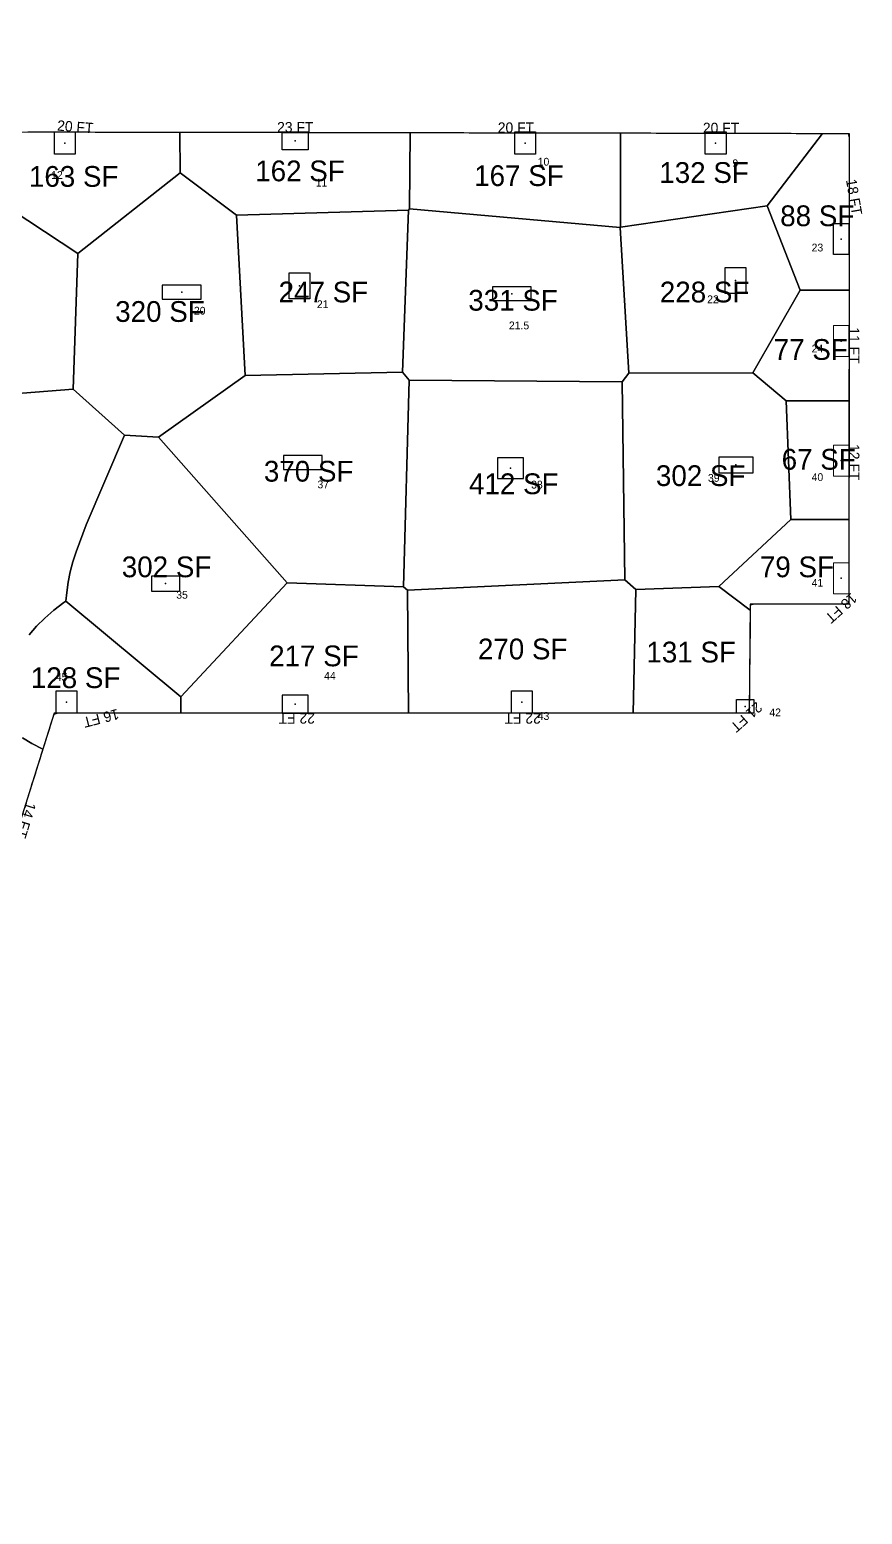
# Model space of a CAD drawing. Header units: metres. Extents: x 29 to 12657, y -13 to 49076.
# Drawn here: x 11688 to 12650, y 15000 to 16716 of the extents above; entities that cross this region are included whole.
import ezdxf
from ezdxf.enums import TextEntityAlignment as Align

# ---------------------------------------------------------------- set-up
doc = ezdxf.new("R2010")
doc.units = ezdxf.units.M
doc.layers.add('COL-IDEN', color=171, linetype='Continuous', lineweight=30)
doc.layers.add('COLS', color=52, linetype='Continuous', lineweight=20)
for name, color, linetype in [('FLOOR_5_AREA_LABELS', 3, 'Continuous'), ('FLOOR_5_BOUNDARY', 5, 'Continuous'), ('FLOOR_5_COLUMNS', 7, 'Continuous'), ('FLOOR_5_FASCADE_COLUMNS', 30, 'Continuous'), ('FLOOR_5_FASCADE_WALLS', 4, 'Continuous'), ('FLOOR_5_LARGE_TRIBUTARY', 6, 'Continuous'), ('FLOOR_5_TRIBUTARY_COL_0', 2, 'Continuous'), ('FLOOR_5_TRIBUTARY_COL_1', 2, 'Continuous'), ('FLOOR_5_TRIBUTARY_COL_2', 2, 'Continuous'), ('FLOOR_5_TRIBUTARY_COL_22', 2, 'Continuous'), ('FLOOR_5_TRIBUTARY_COL_25', 2, 'Continuous'), ('FLOOR_5_TRIBUTARY_COL_26', 2, 'Continuous'), ('FLOOR_5_TRIBUTARY_COL_27', 2, 'Continuous'), ('FLOOR_5_TRIBUTARY_COL_28', 2, 'Continuous'), ('FLOOR_5_TRIBUTARY_COL_29', 2, 'Continuous'), ('FLOOR_5_TRIBUTARY_COL_30', 2, 'Continuous'), ('FLOOR_5_TRIBUTARY_COL_31', 2, 'Continuous'), ('FLOOR_5_TRIBUTARY_COL_32', 2, 'Continuous'), ('FLOOR_5_TRIBUTARY_COL_33', 2, 'Continuous'), ('FLOOR_5_TRIBUTARY_COL_34', 2, 'Continuous'), ('FLOOR_5_TRIBUTARY_COL_36', 2, 'Continuous'), ('FLOOR_5_TRIBUTARY_COL_37', 2, 'Continuous'), ('FLOOR_5_TRIBUTARY_COL_40', 2, 'Continuous'), ('FLOOR_5_TRIBUTARY_COL_41', 2, 'Continuous'), ('FLOOR_5_TRIBUTARY_COL_42', 2, 'Continuous'), ('FLOOR_5_TRIBUTARY_COL_43', 2, 'Continuous'), ('FLOOR_5_TRIBUTARY_COL_44', 2, 'Continuous'), ('FLOOR_5_WALL_TRIBUTARY_45', 1, 'Continuous'), ('SLAB-RESIDENTIAL', 6, 'Continuous')]:
    doc.layers.add(name, color=color, linetype=linetype)

msp = doc.modelspace()

# ---------------------------------------------------------------- linework, layer by layer
at = {"layer": 'COLS', "lineweight": 30}
for points in [[(11716.2, 16572.2), (11716.2, 16598.2), (11740.2, 16598.2), (11740.2, 16572.2)], [(11979.2, 16577.2), (11979.2, 16598.2), (12009.2, 16598.2), (12009.2, 16577.2)], [(12248.2, 16572.2), (12248.2, 16598.2), (12272.2, 16598.2), (12272.2, 16572.2)], [(12468.2, 16572.2), (12468.2, 16598.2), (12492.2, 16598.2), (12492.2, 16572.2)], [(12616.2, 16456.2), (12616.2, 16492.2), (12634.2, 16492.2), (12634.2, 16456.2)], [(12491.2, 16411.2), (12491.2, 16441.2), (12515.2, 16441.2), (12515.2, 16411.2)], [(11840.7, 16420.8), (11840.7, 16404.8), (11885.7, 16404.8), (11885.7, 16420.8)], [(11987.2, 16405.1), (11987.2, 16435.1), (12011.2, 16435.1), (12011.2, 16405.1)], [(12267.2, 16403.1), (12267.2, 16419.1), (12222.2, 16419.1), (12222.2, 16403.1)], [(12025.7, 16207.9), (12025.7, 16223.9), (11980.7, 16223.9), (11980.7, 16207.9)], [(12228.2, 16197.4), (12258.2, 16197.4), (12258.2, 16221.4), (12228.2, 16221.4)], [(12483.7, 16204.2), (12523.7, 16204.2), (12523.7, 16222.2), (12483.7, 16222.2)], [(11828.5, 16067.1), (11828.5, 16085.1), (11860.5, 16085.1), (11860.5, 16067.1)], [(11718.2, 15926.2), (11718.2, 15952.2), (11742.2, 15952.2), (11742.2, 15926.2)], [(11979.2, 15926.2), (12009.2, 15926.2), (12009.2, 15947.2), (11979.2, 15947.2)], [(12244.2, 15926.2), (12244.2, 15952.2), (12268.2, 15952.2), (12268.2, 15926.2)], [(12504.2, 15926.2), (12504.2, 15942.2), (12524.2, 15942.2), (12524.2, 15926.2)]]:
    msp.add_lwpolyline(points, close=True, dxfattribs=at)
at = {"layer": 'COLS'}
for points in [[(12616.2, 16338.4), (12634.2, 16338.4), (12634.2, 16374.4), (12616.2, 16374.4)], [(12616.2, 16200.2), (12634.2, 16200.2), (12634.2, 16236.2), (12616.2, 16236.2)], [(12616.2, 16064.2), (12634.2, 16064.2), (12634.2, 16100.2), (12616.2, 16100.2)]]:
    msp.add_lwpolyline(points, close=True, dxfattribs=at)
at = {"layer": 'FLOOR_5_BOUNDARY'}
msp.add_lwpolyline([(10637.5, 15003.6), (10978.6, 16054.2), (10822.4, 16107), (11008, 16656.2), (11115.7, 16656.2), (11115.7, 16716.2), (11637.7, 16716.2), (11636.2, 16598.2), (12634.3, 16596.3), (12634.2, 16052.2), (12520.2, 16052.2), (12519, 15926.2), (11715.8, 15926.2), (11439.9, 15048.5), (11439.9, 15000.5), (10637.5, 15003.6)], close=True, dxfattribs=at)
at = {"layer": 'FLOOR_5_COLUMNS'}
for p in [(11728.2, 16585.2), (11994.2, 16587.7), (12260.2, 16585.2), (12480.2, 16585.2), (12625.2, 16474.2), (11999.2, 16420.1), (12503.2, 16426.2), (11863.2, 16412.8), (12244.7, 16411.1), (12625.2, 16356.4), (12003.2, 16215.9), (12625.2, 16218.2), (12243.2, 16209.4), (12503.7, 16213.2), (12625.2, 16082.2), (11844.5, 16076.1), (11730.2, 15939.2), (12256.2, 15939.2), (11994.2, 15936.7), (12514.2, 15934.2)]:
    msp.add_point(p, dxfattribs=at)
at = {"layer": 'FLOOR_5_FASCADE_COLUMNS'}
for points in [[(11685.4, 16598.1), (11691.4, 16598.1), (11697.4, 16598.1), (11703.4, 16598.1), (11709.4, 16598), (11715.4, 16598), (11721.4, 16598), (11727.4, 16598), (11733.4, 16598), (11739.4, 16598), (11745.4, 16598), (11751.4, 16598), (11757.4, 16598), (11763.4, 16597.9), (11769.4, 16597.9), (11775.4, 16597.9), (11781.4, 16597.9), (11787.4, 16597.9), (11793.4, 16597.9), (11799.4, 16597.9), (11805.4, 16597.9), (11811.4, 16597.9), (11817.4, 16597.8), (11823.4, 16597.8), (11829.4, 16597.8), (11835.4, 16597.8), (11841.4, 16597.8), (11847.4, 16597.8), (11853.4, 16597.8), (11859.4, 16597.8)], [(11859.4, 16597.8), (11865.4, 16597.8), (11871.4, 16597.7), (11877.4, 16597.7), (11883.4, 16597.7), (11889.4, 16597.7), (11895.4, 16597.7), (11901.4, 16597.7), (11907.4, 16597.7), (11913.4, 16597.7), (11919.4, 16597.7), (11925.4, 16597.6), (11931.4, 16597.6), (11937.4, 16597.6), (11943.4, 16597.6), (11949.4, 16597.6), (11955.4, 16597.6), (11961.4, 16597.6), (11967.4, 16597.6), (11973.4, 16597.6), (11979.4, 16597.5), (11985.4, 16597.5), (11991.4, 16597.5), (11997.4, 16597.5), (12003.4, 16597.5), (12009.4, 16597.5), (12015.4, 16597.5), (12021.4, 16597.5), (12027.4, 16597.5), (12033.4, 16597.4), (12039.4, 16597.4), (12045.4, 16597.4), (12051.4, 16597.4), (12057.4, 16597.4), (12063.4, 16597.4), (12069.4, 16597.4), (12075.4, 16597.4), (12081.4, 16597.4), (12087.4, 16597.3), (12093.4, 16597.3), (12099.4, 16597.3), (12105.4, 16597.3), (12111.4, 16597.3), (12117.4, 16597.3), (12123.4, 16597.3), (12129.4, 16597.3)], [(12129.4, 16597.3), (12135.4, 16597.3), (12141.4, 16597.2), (12147.4, 16597.2), (12153.4, 16597.2), (12159.4, 16597.2), (12165.4, 16597.2), (12171.4, 16597.2), (12177.4, 16597.2), (12183.4, 16597.2), (12189.4, 16597.2), (12195.4, 16597.1), (12201.4, 16597.1), (12207.4, 16597.1), (12213.4, 16597.1), (12219.4, 16597.1), (12225.4, 16597.1), (12231.4, 16597.1), (12237.4, 16597.1), (12243.4, 16597.1), (12249.4, 16597), (12255.4, 16597), (12261.4, 16597), (12267.4, 16597), (12273.4, 16597), (12279.4, 16597), (12285.4, 16597), (12291.4, 16597), (12297.4, 16597), (12303.4, 16596.9), (12309.4, 16596.9), (12315.4, 16596.9), (12321.4, 16596.9), (12327.4, 16596.9), (12333.4, 16596.9), (12339.4, 16596.9), (12345.4, 16596.9), (12351.4, 16596.9), (12357.4, 16596.8), (12363.4, 16596.8), (12369.4, 16596.8)], [(12369.4, 16596.8), (12375.4, 16596.8), (12381.4, 16596.8), (12387.4, 16596.8), (12393.4, 16596.8), (12399.4, 16596.8), (12405.4, 16596.8), (12411.4, 16596.7), (12417.4, 16596.7), (12423.4, 16596.7), (12429.4, 16596.7), (12435.4, 16596.7), (12441.4, 16596.7), (12447.4, 16596.7), (12453.4, 16596.7), (12459.4, 16596.7), (12465.4, 16596.6), (12471.4, 16596.6), (12477.4, 16596.6), (12483.4, 16596.6), (12489.4, 16596.6), (12495.4, 16596.6), (12501.4, 16596.6), (12507.4, 16596.6), (12513.4, 16596.6), (12519.4, 16596.5), (12525.4, 16596.5), (12531.4, 16596.5), (12537.4, 16596.5), (12543.4, 16596.5), (12549.4, 16596.5), (12555.4, 16596.5), (12561.4, 16596.5), (12567.4, 16596.5), (12573.4, 16596.4), (12579.4, 16596.4), (12585.4, 16596.4), (12591.4, 16596.4), (12597.4, 16596.4), (12603.4, 16596.4)], [(12603.4, 16596.4), (12609.4, 16596.4), (12615.4, 16596.4), (12621.4, 16596.4), (12627.4, 16596.3), (12633.4, 16596.3), (12634.3, 16591.3), (12634.3, 16585.3), (12634.3, 16579.3), (12634.3, 16573.3), (12634.3, 16567.3), (12634.3, 16561.3), (12634.3, 16555.3), (12634.3, 16549.3), (12634.3, 16543.3), (12634.3, 16537.3), (12634.3, 16531.3), (12634.3, 16525.3), (12634.3, 16519.3), (12634.3, 16513.3), (12634.3, 16507.3), (12634.3, 16501.3), (12634.3, 16495.3), (12634.3, 16489.3), (12634.3, 16483.3), (12634.3, 16477.3), (12634.3, 16471.3), (12634.3, 16465.3), (12634.3, 16459.3), (12634.3, 16453.3), (12634.3, 16447.3), (12634.3, 16441.3), (12634.3, 16435.3), (12634.3, 16429.3), (12634.3, 16423.3), (12634.3, 16417.3)], [(12634.3, 16417.3), (12634.3, 16411.3), (12634.3, 16405.3), (12634.3, 16399.3), (12634.3, 16393.3), (12634.3, 16387.3), (12634.3, 16381.3), (12634.3, 16375.3), (12634.3, 16369.3), (12634.3, 16363.3), (12634.3, 16357.3), (12634.3, 16351.3), (12634.3, 16345.3), (12634.3, 16339.3), (12634.3, 16333.3), (12634.3, 16327.3), (12634.3, 16321.3), (12634.3, 16315.3), (12634.3, 16309.3), (12634.3, 16303.3), (12634.3, 16297.3), (12634.3, 16291.3), (12634.3, 16285.3)], [(12634.3, 16285.3), (12634.3, 16279.3), (12634.3, 16273.3), (12634.3, 16267.3), (12634.3, 16261.3), (12634.3, 16255.3), (12634.3, 16249.3), (12634.3, 16243.3), (12634.3, 16237.3), (12634.3, 16231.3), (12634.3, 16225.3), (12634.3, 16219.3), (12634.3, 16213.3), (12634.3, 16207.3), (12634.3, 16201.3), (12634.2, 16195.3), (12634.2, 16189.3), (12634.2, 16183.3), (12634.2, 16177.3), (12634.2, 16171.3), (12634.2, 16165.3), (12634.2, 16159.3), (12634.2, 16153.3), (12634.2, 16147.3)], [(12634.2, 16147.3), (12634.2, 16141.3), (12634.2, 16135.3), (12634.2, 16129.3), (12634.2, 16123.3), (12634.2, 16117.3), (12634.2, 16111.3), (12634.2, 16105.3), (12634.2, 16099.3), (12634.2, 16093.3), (12634.2, 16087.3), (12634.2, 16081.3), (12634.2, 16075.3), (12634.2, 16069.3), (12634.2, 16063.3), (12634.2, 16057.3), (12633.4, 16052.2), (12627.4, 16052.2), (12621.4, 16052.2), (12615.4, 16052.2), (12609.4, 16052.2), (12603.4, 16052.2), (12597.4, 16052.2), (12591.4, 16052.2), (12585.4, 16052.2), (12579.4, 16052.2), (12573.4, 16052.2), (12567.4, 16052.2), (12561.4, 16052.2), (12555.4, 16052.2), (12549.4, 16052.2), (12543.4, 16052.2), (12537.4, 16052.2), (12531.4, 16052.2), (12525.4, 16052.2), (12520.2, 16051.3), (12520.2, 16045.3)], [(12520.2, 16045.3), (12520.1, 16039.3), (12520, 16033.3), (12520, 16027.3), (12519.9, 16021.3), (12519.9, 16015.3), (12519.8, 16009.3), (12519.8, 16003.3), (12519.7, 15997.3), (12519.6, 15991.3), (12519.6, 15985.3), (12519.5, 15979.3), (12519.5, 15973.3), (12519.4, 15967.3), (12519.4, 15961.3), (12519.3, 15955.3), (12519.3, 15949.3), (12519.2, 15943.3), (12519.1, 15937.3), (12519.1, 15931.3), (12518.2, 15926.2), (12512.2, 15926.2), (12506.2, 15926.2), (12500.2, 15926.2), (12494.2, 15926.2), (12488.2, 15926.2), (12482.2, 15926.2), (12476.2, 15926.2), (12470.2, 15926.2), (12464.2, 15926.2), (12458.2, 15926.2), (12452.2, 15926.2), (12446.2, 15926.2), (12440.2, 15926.2), (12434.2, 15926.2), (12428.2, 15926.2), (12422.2, 15926.2), (12416.2, 15926.2), (12410.2, 15926.2), (12404.2, 15926.2), (12398.2, 15926.2), (12392.2, 15926.2), (12386.2, 15926.2)], [(11864.2, 15926.2), (11858.2, 15926.2), (11852.2, 15926.2), (11846.2, 15926.2), (11840.2, 15926.2), (11834.2, 15926.2), (11828.2, 15926.2), (11822.2, 15926.2), (11816.2, 15926.2), (11810.2, 15926.2), (11804.2, 15926.2), (11798.2, 15926.2), (11792.2, 15926.2), (11786.2, 15926.2), (11780.2, 15926.2), (11774.2, 15926.2), (11768.2, 15926.2), (11762.2, 15926.2), (11756.2, 15926.2), (11750.2, 15926.2), (11744.2, 15926.2), (11738.2, 15926.2), (11732.2, 15926.2), (11726.2, 15926.2), (11720.2, 15926.2), (11715.3, 15924.7), (11713.5, 15918.9), (11711.7, 15913.2), (11709.9, 15907.5), (11708.1, 15901.8), (11706.3, 15896), (11704.5, 15890.3), (11702.7, 15884.6)], [(12128.2, 15926.2), (12122.2, 15926.2), (12116.2, 15926.2), (12110.2, 15926.2), (12104.2, 15926.2), (12098.2, 15926.2), (12092.2, 15926.2), (12086.2, 15926.2), (12080.2, 15926.2), (12074.2, 15926.2), (12068.2, 15926.2), (12062.2, 15926.2), (12056.2, 15926.2), (12050.2, 15926.2), (12044.2, 15926.2), (12038.2, 15926.2), (12032.2, 15926.2), (12026.2, 15926.2), (12020.2, 15926.2), (12014.2, 15926.2), (12008.2, 15926.2), (12002.2, 15926.2), (11996.2, 15926.2), (11990.2, 15926.2), (11984.2, 15926.2), (11978.2, 15926.2), (11972.2, 15926.2), (11966.2, 15926.2), (11960.2, 15926.2), (11954.2, 15926.2), (11948.2, 15926.2), (11942.2, 15926.2), (11936.2, 15926.2), (11930.2, 15926.2), (11924.2, 15926.2), (11918.2, 15926.2), (11912.2, 15926.2), (11906.2, 15926.2), (11900.2, 15926.2), (11894.2, 15926.2), (11888.2, 15926.2), (11882.2, 15926.2), (11876.2, 15926.2), (11870.2, 15926.2), (11864.2, 15926.2)], [(12386.2, 15926.2), (12380.2, 15926.2), (12374.2, 15926.2), (12368.2, 15926.2), (12362.2, 15926.2), (12356.2, 15926.2), (12350.2, 15926.2), (12344.2, 15926.2), (12338.2, 15926.2), (12332.2, 15926.2), (12326.2, 15926.2), (12320.2, 15926.2), (12314.2, 15926.2), (12308.2, 15926.2), (12302.2, 15926.2), (12296.2, 15926.2), (12290.2, 15926.2), (12284.2, 15926.2), (12278.2, 15926.2), (12272.2, 15926.2), (12266.2, 15926.2), (12260.2, 15926.2), (12254.2, 15926.2), (12248.2, 15926.2), (12242.2, 15926.2), (12236.2, 15926.2), (12230.2, 15926.2), (12224.2, 15926.2), (12218.2, 15926.2), (12212.2, 15926.2), (12206.2, 15926.2), (12200.2, 15926.2), (12194.2, 15926.2), (12188.2, 15926.2), (12182.2, 15926.2), (12176.2, 15926.2), (12170.2, 15926.2), (12164.2, 15926.2), (12158.2, 15926.2), (12152.2, 15926.2), (12146.2, 15926.2), (12140.2, 15926.2), (12134.2, 15926.2), (12128.2, 15926.2)]]:
    msp.add_lwpolyline(points, dxfattribs=at)
at = {"layer": 'FLOOR_5_FASCADE_WALLS'}
msp.add_lwpolyline([(11702.7, 15884.6), (11700.9, 15878.9), (11699.1, 15873.1), (11697.3, 15867.4), (11695.5, 15861.7), (11693.7, 15856), (11691.9, 15850.2), (11690.1, 15844.5), (11688.3, 15838.8), (11686.5, 15833.1)], dxfattribs=at)
at = {"layer": 'FLOOR_5_LARGE_TRIBUTARY'}
for points in [[(11616.6, 16596.3), (11636.4, 16612.9), (11636.2, 16598.2), (11861.1, 16597.8), (11861.6, 16550.6), (11743, 16457.7), (11627.4, 16534), (11616.6, 16596.3)], [(12126.5, 16509.3), (12125.4, 16507.7), (11926.7, 16501.8), (11861.6, 16550.6), (11861.1, 16597.8), (12127.3, 16597.3), (12126.5, 16509.3)], [(12370.2, 16488.1), (12369.9, 16487.7), (12126.5, 16509.3), (12127.3, 16597.3), (12370.2, 16596.8), (12370.2, 16488.1)], [(12539.7, 16512.6), (12370.2, 16488.1), (12370.2, 16596.8), (12603.8, 16596.4), (12539.7, 16512.6)], [(12577.9, 16415.3), (12539.7, 16512.6), (12603.8, 16596.4), (12634.3, 16596.3), (12634.3, 16415.3), (12577.9, 16415.3)], [(11737.6, 16300.9), (11743, 16457.7), (11861.6, 16550.6), (11926.7, 16501.8), (11936.6, 16316.7), (11836.3, 16245.4), (11797.3, 16247.6), (11737.6, 16300.9)], [(11485.2, 16416.9), (11627.4, 16534), (11743, 16457.7), (11737.6, 16300.9), (11679.1, 16296.3), (11666.3, 16295.8), (11653.7, 16295.9), (11641.2, 16296.6), (11629, 16297.8), (11616.9, 16299.7), (11605.1, 16302.1), (11593.4, 16305), (11582, 16308.6), (11570.7, 16312.7), (11559.6, 16317.4), (11517.9, 16337.6), (11484.1, 16369.7), (11485.2, 16416.9)], [(11926.7, 16501.8), (12125.4, 16507.7), (12118.5, 16320.3), (11936.6, 16316.7), (11926.7, 16501.8)], [(12126.5, 16509.3), (12369.9, 16487.7), (12379.8, 16319.4), (12372.1, 16309.3), (12125.9, 16311.1), (12118.5, 16320.3), (12125.4, 16507.7), (12126.5, 16509.3)], [(12370.2, 16488.1), (12539.7, 16512.6), (12577.9, 16415.3), (12523.3, 16319.7), (12379.8, 16319.4), (12369.9, 16487.7), (12370.2, 16488.1)], [(12561.5, 16287.3), (12523.3, 16319.7), (12577.9, 16415.3), (12634.3, 16415.3), (12634.3, 16287.3), (12561.5, 16287.3)], [(11936.6, 16316.7), (12118.5, 16320.3), (12125.9, 16311.1), (12119.4, 16072.4), (11984.9, 16076.8), (11836.3, 16245.4), (11936.6, 16316.7)], [(12379.8, 16319.4), (12523.3, 16319.7), (12561.5, 16287.3), (12567.2, 16150.2), (12483.7, 16072.7), (12387.8, 16069.1), (12375.4, 16080.3), (12372.1, 16309.3), (12379.8, 16319.4)], [(12125.9, 16311.1), (12372.1, 16309.3), (12375.4, 16080.3), (12124, 16068.3), (12119.4, 16072.4), (12125.9, 16311.1)], [(12567.2, 16150.2), (12561.5, 16287.3), (12634.3, 16287.3), (12634.2, 16150.2), (12567.2, 16150.2)], [(11730.4, 16065.6), (11732.1, 16077.7), (11734.5, 16089.5), (11737.5, 16101.2), (11741.1, 16112.6), (11752.9, 16143.8), (11797.3, 16247.6), (11836.3, 16245.4), (11984.9, 16076.8), (11862.3, 15945.1), (11729.5, 16055.9), (11730.4, 16065.6)], [(12483.7, 16072.7), (12567.2, 16150.2), (12634.2, 16150.2), (12634.2, 16052.2), (12520.2, 16052.2), (12520.2, 16045.4), (12483.7, 16072.7)], [(11862.3, 15945.1), (11984.9, 16076.8), (12119.4, 16072.4), (12124, 16068.3), (12125.3, 15926.2), (11862.1, 15926.2), (11862.3, 15945.1)], [(12124, 16068.3), (12375.4, 16080.3), (12387.8, 16069.1), (12385, 15926.2), (12125.3, 15926.2), (12124, 16068.3)], [(12387.8, 16069.1), (12483.7, 16072.7), (12520.2, 16045.4), (12519, 15926.2), (12385, 15926.2), (12387.8, 16069.1)]]:
    msp.add_lwpolyline(points, close=True, dxfattribs=at)
for points in [[(11679.1, 16296.3), (11737.6, 16300.9), (11797.3, 16247.6), (11752.9, 16143.8), (11741.1, 16112.6), (11737.5, 16101.2), (11734.5, 16089.5), (11732.1, 16077.7), (11730.4, 16065.6), (11729.5, 16055.9), (11726.9, 16054.1), (11715.6, 16045.3), (11705.1, 16036.1), (11695.6, 16026.7), (11686.9, 16017)], [(11686.9, 16017), (11695.6, 16026.7), (11705.1, 16036.1), (11715.6, 16045.3), (11726.9, 16054.1), (11729.5, 16055.9), (11862.3, 15945.1), (11862.1, 15926.2), (11715.8, 15926.2), (11702.8, 15884.9), (11689.9, 15891.4), (11679.4, 15898)], [(11679.4, 15898), (11689.9, 15891.4), (11702.8, 15884.9), (11695, 15860.1), (11682.6, 15820.7)]]:
    msp.add_lwpolyline(points, dxfattribs=at)
at = {"layer": 'FLOOR_5_TRIBUTARY_COL_0'}
msp.add_lwpolyline([(11737.6, 16300.9), (11743, 16457.7), (11861.6, 16550.6), (11926.7, 16501.8), (11936.6, 16316.7), (11836.3, 16245.4), (11797.3, 16247.6), (11737.6, 16300.9)], close=True, dxfattribs=at)
at = {"layer": 'FLOOR_5_TRIBUTARY_COL_1'}
msp.add_lwpolyline([(11936.6, 16316.7), (12118.5, 16320.3), (12125.9, 16311.1), (12119.4, 16072.4), (11984.9, 16076.8), (11836.3, 16245.4), (11936.6, 16316.7)], close=True, dxfattribs=at)
at = {"layer": 'FLOOR_5_TRIBUTARY_COL_2'}
msp.add_lwpolyline([(12126.5, 16509.3), (12369.9, 16487.7), (12379.8, 16319.4), (12372.1, 16309.3), (12125.9, 16311.1), (12118.5, 16320.3), (12125.4, 16507.7), (12126.5, 16509.3)], close=True, dxfattribs=at)
at = {"layer": 'FLOOR_5_TRIBUTARY_COL_22'}
msp.add_lwpolyline([(12577.9, 16415.3), (12539.7, 16512.6), (12603.8, 16596.4), (12634.3, 16596.3), (12634.3, 16415.3), (12577.9, 16415.3)], close=True, dxfattribs=at)
at = {"layer": 'FLOOR_5_TRIBUTARY_COL_25'}
msp.add_lwpolyline([(11485.2, 16416.9), (11627.4, 16534), (11743, 16457.7), (11737.6, 16300.9), (11679.1, 16296.3), (11666.3, 16295.8), (11653.7, 16295.9), (11641.2, 16296.6), (11629, 16297.8), (11616.9, 16299.7), (11605.1, 16302.1), (11593.4, 16305), (11582, 16308.6), (11570.7, 16312.7), (11559.6, 16317.4), (11517.9, 16337.6), (11484.1, 16369.7), (11485.2, 16416.9)], close=True, dxfattribs=at)
at = {"layer": 'FLOOR_5_TRIBUTARY_COL_26'}
msp.add_lwpolyline([(11926.7, 16501.8), (12125.4, 16507.7), (12118.5, 16320.3), (11936.6, 16316.7), (11926.7, 16501.8)], close=True, dxfattribs=at)
at = {"layer": 'FLOOR_5_TRIBUTARY_COL_27'}
msp.add_lwpolyline([(12126.5, 16509.3), (12125.4, 16507.7), (11926.7, 16501.8), (11861.6, 16550.6), (11861.1, 16597.8), (12127.3, 16597.3), (12126.5, 16509.3)], close=True, dxfattribs=at)
at = {"layer": 'FLOOR_5_TRIBUTARY_COL_28'}
msp.add_lwpolyline([(11862.3, 15945.1), (11984.9, 16076.8), (12119.4, 16072.4), (12124, 16068.3), (12125.3, 15926.2), (11862.1, 15926.2), (11862.3, 15945.1)], close=True, dxfattribs=at)
at = {"layer": 'FLOOR_5_TRIBUTARY_COL_29'}
msp.add_lwpolyline([(12124, 16068.3), (12375.4, 16080.3), (12387.8, 16069.1), (12385, 15926.2), (12125.3, 15926.2), (12124, 16068.3)], close=True, dxfattribs=at)
at = {"layer": 'FLOOR_5_TRIBUTARY_COL_30'}
msp.add_lwpolyline([(12125.9, 16311.1), (12372.1, 16309.3), (12375.4, 16080.3), (12124, 16068.3), (12119.4, 16072.4), (12125.9, 16311.1)], close=True, dxfattribs=at)
at = {"layer": 'FLOOR_5_TRIBUTARY_COL_31'}
msp.add_lwpolyline([(12370.2, 16488.1), (12369.9, 16487.7), (12126.5, 16509.3), (12127.3, 16597.3), (12370.2, 16596.8), (12370.2, 16488.1)], close=True, dxfattribs=at)
at = {"layer": 'FLOOR_5_TRIBUTARY_COL_32'}
msp.add_lwpolyline([(11730.4, 16065.6), (11732.1, 16077.7), (11734.5, 16089.5), (11737.5, 16101.2), (11741.1, 16112.6), (11752.9, 16143.8), (11797.3, 16247.6), (11836.3, 16245.4), (11984.9, 16076.8), (11862.3, 15945.1), (11729.5, 16055.9), (11730.4, 16065.6)], close=True, dxfattribs=at)
at = {"layer": 'FLOOR_5_TRIBUTARY_COL_33'}
msp.add_lwpolyline([(12370.2, 16488.1), (12539.7, 16512.6), (12577.9, 16415.3), (12523.3, 16319.7), (12379.8, 16319.4), (12369.9, 16487.7), (12370.2, 16488.1)], close=True, dxfattribs=at)
at = {"layer": 'FLOOR_5_TRIBUTARY_COL_34'}
msp.add_lwpolyline([(12379.8, 16319.4), (12523.3, 16319.7), (12561.5, 16287.3), (12567.2, 16150.2), (12483.7, 16072.7), (12387.8, 16069.1), (12375.4, 16080.3), (12372.1, 16309.3), (12379.8, 16319.4)], close=True, dxfattribs=at)
at = {"layer": 'FLOOR_5_TRIBUTARY_COL_36'}
msp.add_lwpolyline([(11616.6, 16596.3), (11636.4, 16612.9), (11636.2, 16598.2), (11861.1, 16597.8), (11861.6, 16550.6), (11743, 16457.7), (11627.4, 16534), (11616.6, 16596.3)], close=True, dxfattribs=at)
at = {"layer": 'FLOOR_5_TRIBUTARY_COL_37'}
msp.add_lwpolyline([(11686.9, 16017), (11695.6, 16026.7), (11705.1, 16036.1), (11715.6, 16045.3), (11726.9, 16054.1), (11729.5, 16055.9), (11862.3, 15945.1), (11862.1, 15926.2), (11715.8, 15926.2), (11702.8, 15884.9), (11689.9, 15891.4), (11679.4, 15898)], dxfattribs=at)
at = {"layer": 'FLOOR_5_TRIBUTARY_COL_40'}
msp.add_lwpolyline([(12387.8, 16069.1), (12483.7, 16072.7), (12520.2, 16045.4), (12519, 15926.2), (12385, 15926.2), (12387.8, 16069.1)], close=True, dxfattribs=at)
at = {"layer": 'FLOOR_5_TRIBUTARY_COL_41'}
msp.add_lwpolyline([(12539.7, 16512.6), (12370.2, 16488.1), (12370.2, 16596.8), (12603.8, 16596.4), (12539.7, 16512.6)], close=True, dxfattribs=at)
at = {"layer": 'FLOOR_5_TRIBUTARY_COL_42'}
msp.add_lwpolyline([(12483.7, 16072.7), (12567.2, 16150.2), (12634.2, 16150.2), (12634.2, 16052.2), (12520.2, 16052.2), (12520.2, 16045.4), (12483.7, 16072.7)], close=True, dxfattribs=at)
at = {"layer": 'FLOOR_5_TRIBUTARY_COL_43'}
msp.add_lwpolyline([(12567.2, 16150.2), (12561.5, 16287.3), (12634.3, 16287.3), (12634.2, 16150.2), (12567.2, 16150.2)], close=True, dxfattribs=at)
at = {"layer": 'FLOOR_5_TRIBUTARY_COL_44'}
msp.add_lwpolyline([(12561.5, 16287.3), (12523.3, 16319.7), (12577.9, 16415.3), (12634.3, 16415.3), (12634.3, 16287.3), (12561.5, 16287.3)], close=True, dxfattribs=at)
at = {"layer": 'FLOOR_5_WALL_TRIBUTARY_45'}
for points in [[(11679.1, 16296.3), (11737.6, 16300.9), (11797.3, 16247.6), (11752.9, 16143.8), (11741.1, 16112.6), (11737.5, 16101.2), (11734.5, 16089.5), (11732.1, 16077.7), (11730.4, 16065.6), (11729.5, 16055.9), (11726.9, 16054.1), (11715.6, 16045.3), (11705.1, 16036.1), (11695.6, 16026.7), (11686.9, 16017)], [(11679.4, 15898), (11689.9, 15891.4), (11702.8, 15884.9), (11695, 15860.1), (11682.6, 15820.7)]]:
    msp.add_lwpolyline(points, dxfattribs=at)
at = {"layer": 'SLAB-RESIDENTIAL'}
msp.add_lwpolyline([(10637.5, 15003.6), (10978.6, 16054.2), (10822.4, 16107), (11008, 16656.2), (11115.7, 16656.2), (11115.7, 16716.2), (11637.7, 16716.2), (11636.2, 16598.2), (12634.3, 16596.3), (12634.2, 16052.2), (12520.2, 16052.2), (12519, 15926.2), (11715.8, 15926.2), (11439.9, 15048.5), (11439.9, 15000.5)], close=True, dxfattribs=at)

# ---------------------------------------------------------------- texts
at = {"layer": 'COL-IDEN', "char_height": 9, "attachment_point": 1}
for s, insert, width in [('10', (12274.6, 16568.1), 16.968), ('9', (12499.6, 16566.3), 16.968), ('12', (11712.4, 16552.8), 16.968), ('11', (12018.1, 16543.9), 16.968), ('23', (12591.1, 16468.9), 16.968), ('21', (12019.4, 16403.4), 16.968), ('22', (12470.4, 16409.1), 16.968), ('20', (11877.3, 16395.9), 16.968), ('21.5', (12241.3, 16378.9), 19.998), ('24', (12591.1, 16352.2), 16.968), ('39', (12471.3, 16202.7), 16.968), ('40', (12591.1, 16203.6), 16.968), ('37', (12020.1, 16195.2), 16.968), ('38', (12267, 16194.9), 16.968), ('41', (12591.1, 16081.5), 16.968), ('35', (11856.9, 16067.6), 16.968), ('44', (12027.8, 15974), 16.968), ('45', (11717.7, 15972.6), 16.968), ('43', (12274.6, 15927.5), 16.968), ('42', (12542.3, 15931.7), 16.968)]:
    msp.add_mtext(s, dxfattribs=dict(at, insert=insert, width=width))
at = {"layer": 'FLOOR_5_AREA_LABELS'}
for s, p in [('163 SF', (11738.4, 16546.6)), ('162 SF', (11999.9, 16553)), ('167 SF', (12252.9, 16547.5)), ('132 SF', (12466.8, 16551.1)), ('88 SF', (12597.6, 16501.1)), ('247 SF', (12026.9, 16413)), ('228 SF', (12467.4, 16413)), ('320 SF', (11838.1, 16390.5)), ('331 SF', (12246.1, 16403.5)), ('77 SF', (12590.1, 16346.6)), ('67 SF', (12599.3, 16219.7)), ('370 SF', (12009.9, 16205.9)), ('412 SF', (12246.9, 16191.4)), ('302 SF', (12462.9, 16200.8)), ('302 SF', (11845.7, 16095.4)), ('79 SF', (12574.1, 16095.4)), ('270 SF', (12257.2, 16000.5)), ('131 SF', (12451.9, 15996.9)), ('217 SF', (12016, 15992.5)), ('128 SF', (11740.6, 15967.3))]:
    msp.add_text(s, height=24, dxfattribs=at).set_placement(p, align=Align.MIDDLE_CENTER)
at = {"layer": 'FLOOR_5_FASCADE_COLUMNS'}
for s, rotation, p in [('20 FT', -4.4286, (11740.3, 16604)), ('23 FT', -0.1061, (11994.4, 16603.5)), ('20 FT', -0.1061, (12249.4, 16603)), ('20 FT', -0.1061, (12486.4, 16602.6)), ('18 FT', -80.1967, (12640.2, 16522.9)), ('11 FT', -90.0136, (12640.3, 16351.3)), ('12 FT', -90.0136, (12640.3, 16216.3)), ('18 FT', -138.2016, (12625.3, 16047.7)), ('21 FT', -138.3548, (12515.8, 15921.7)), ('16 FT', -165.556, (11770.1, 15920.4)), ('22 FT', -180, (11996.2, 15920.2)), ('22 FT', -180, (12257.2, 15920.2))]:
    msp.add_text(s, height=12, rotation=rotation, dxfattribs=at).set_placement(p, align=Align.MIDDLE_CENTER)
at = {"layer": 'FLOOR_5_FASCADE_WALLS'}
msp.add_text('14 FT', height=12, rotation=-107.4476, dxfattribs=at).set_placement((11683.2, 15802.7), align=Align.MIDDLE_CENTER)

doc.saveas('drawing.dxf')
